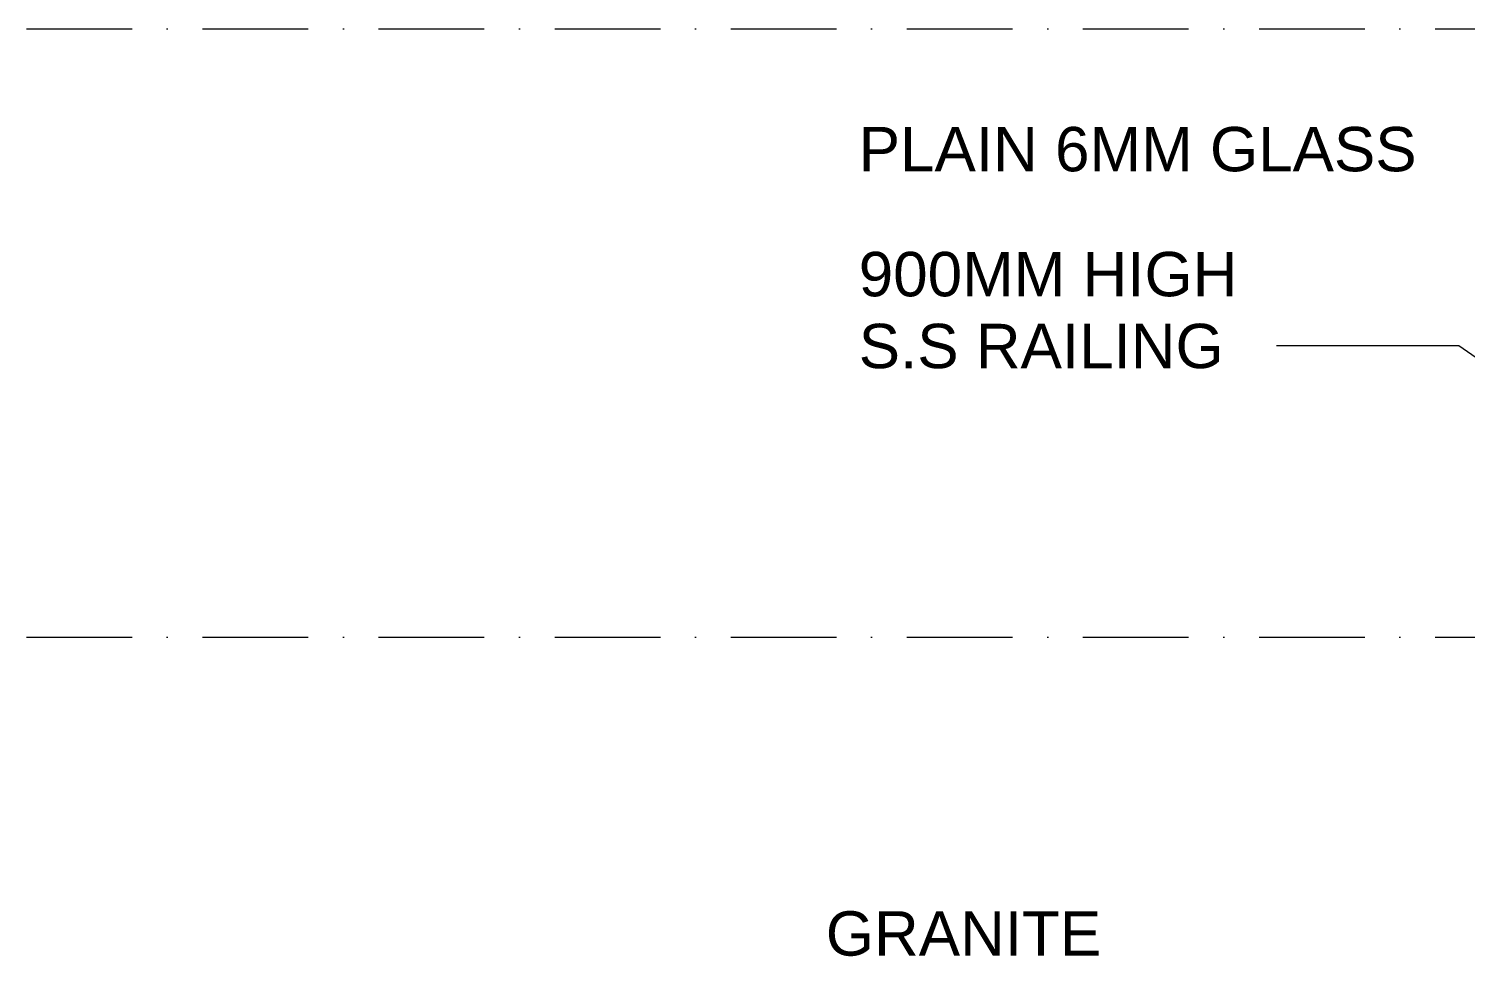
# Model space of a CAD drawing. Header units: millimetres. Extents: x -11864 to 89370, y -1600 to 12887.
# Drawn here: x 41022 to 47499, y 5267 to 9449 of the extents above; entities that cross this region are included whole.
import ezdxf

# ---------------------------------------------------------------- set-up
doc = ezdxf.new("R2010")
doc.units = ezdxf.units.MM
doc.linetypes.add('Dash Dot 3_16_', pattern=[793.75, 476.25, -158.75, 0, -158.75])
doc.layers.add('A-FLOR-LEVL-1', color=7, linetype='Dash Dot 3_16_', lineweight=9)
doc.layers.add('G-ANNO-TEXT-1', color=37, linetype='Continuous', lineweight=9)
doc.styles.add('Arial_3', font='arial.ttf', dxfattribs={"height": 200})

msp = doc.modelspace()

# ---------------------------------------------------------------- linework, layer by layer
at = {"layer": 'A-FLOR-LEVL-1'}
for p, q in [((37042.8, 9448.8), (71380.6, 9448.8)), ((37042.8, 6705.6), (71380.6, 6705.6))]:
    msp.add_line(p, q, dxfattribs=at)
at = {"layer": 'G-ANNO-TEXT-1'}
for p, q in [((46780.4, 8018.5), (46647.5, 8018.5)), ((47470.1, 8018.5), (46780.4, 8018.5)), ((48078.8, 7597.2), (47470.1, 8018.5))]:
    msp.add_line(p, q, dxfattribs=at)

# ---------------------------------------------------------------- texts
at = {"layer": 'G-ANNO-TEXT-1', "char_height": 200, "attachment_point": 1, "style": 'Arial_3'}
for s, insert, width in [('PLAIN 6MM GLASS', (44764.2, 9006), 3102.531), ('900MM HIGH ', (44764.2, 8442.6), 2188.607), ('S.S RAILING', (44764.2, 8118.5), 2036.286), ('GRANITE ', (44615.8, 5470), 1627.426)]:
    msp.add_mtext(s, dxfattribs=dict(at, insert=insert, width=width))

doc.saveas('drawing.dxf')
